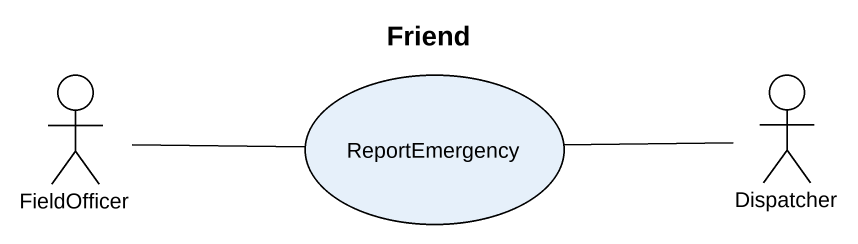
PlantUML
@startuml
title Friend
actor FieldOfficer
usecase ReportEmergency
actor Dispatcher
ReportEmergency -left- FieldOfficer
ReportEmergency -right- Dispatcher
@enduml
